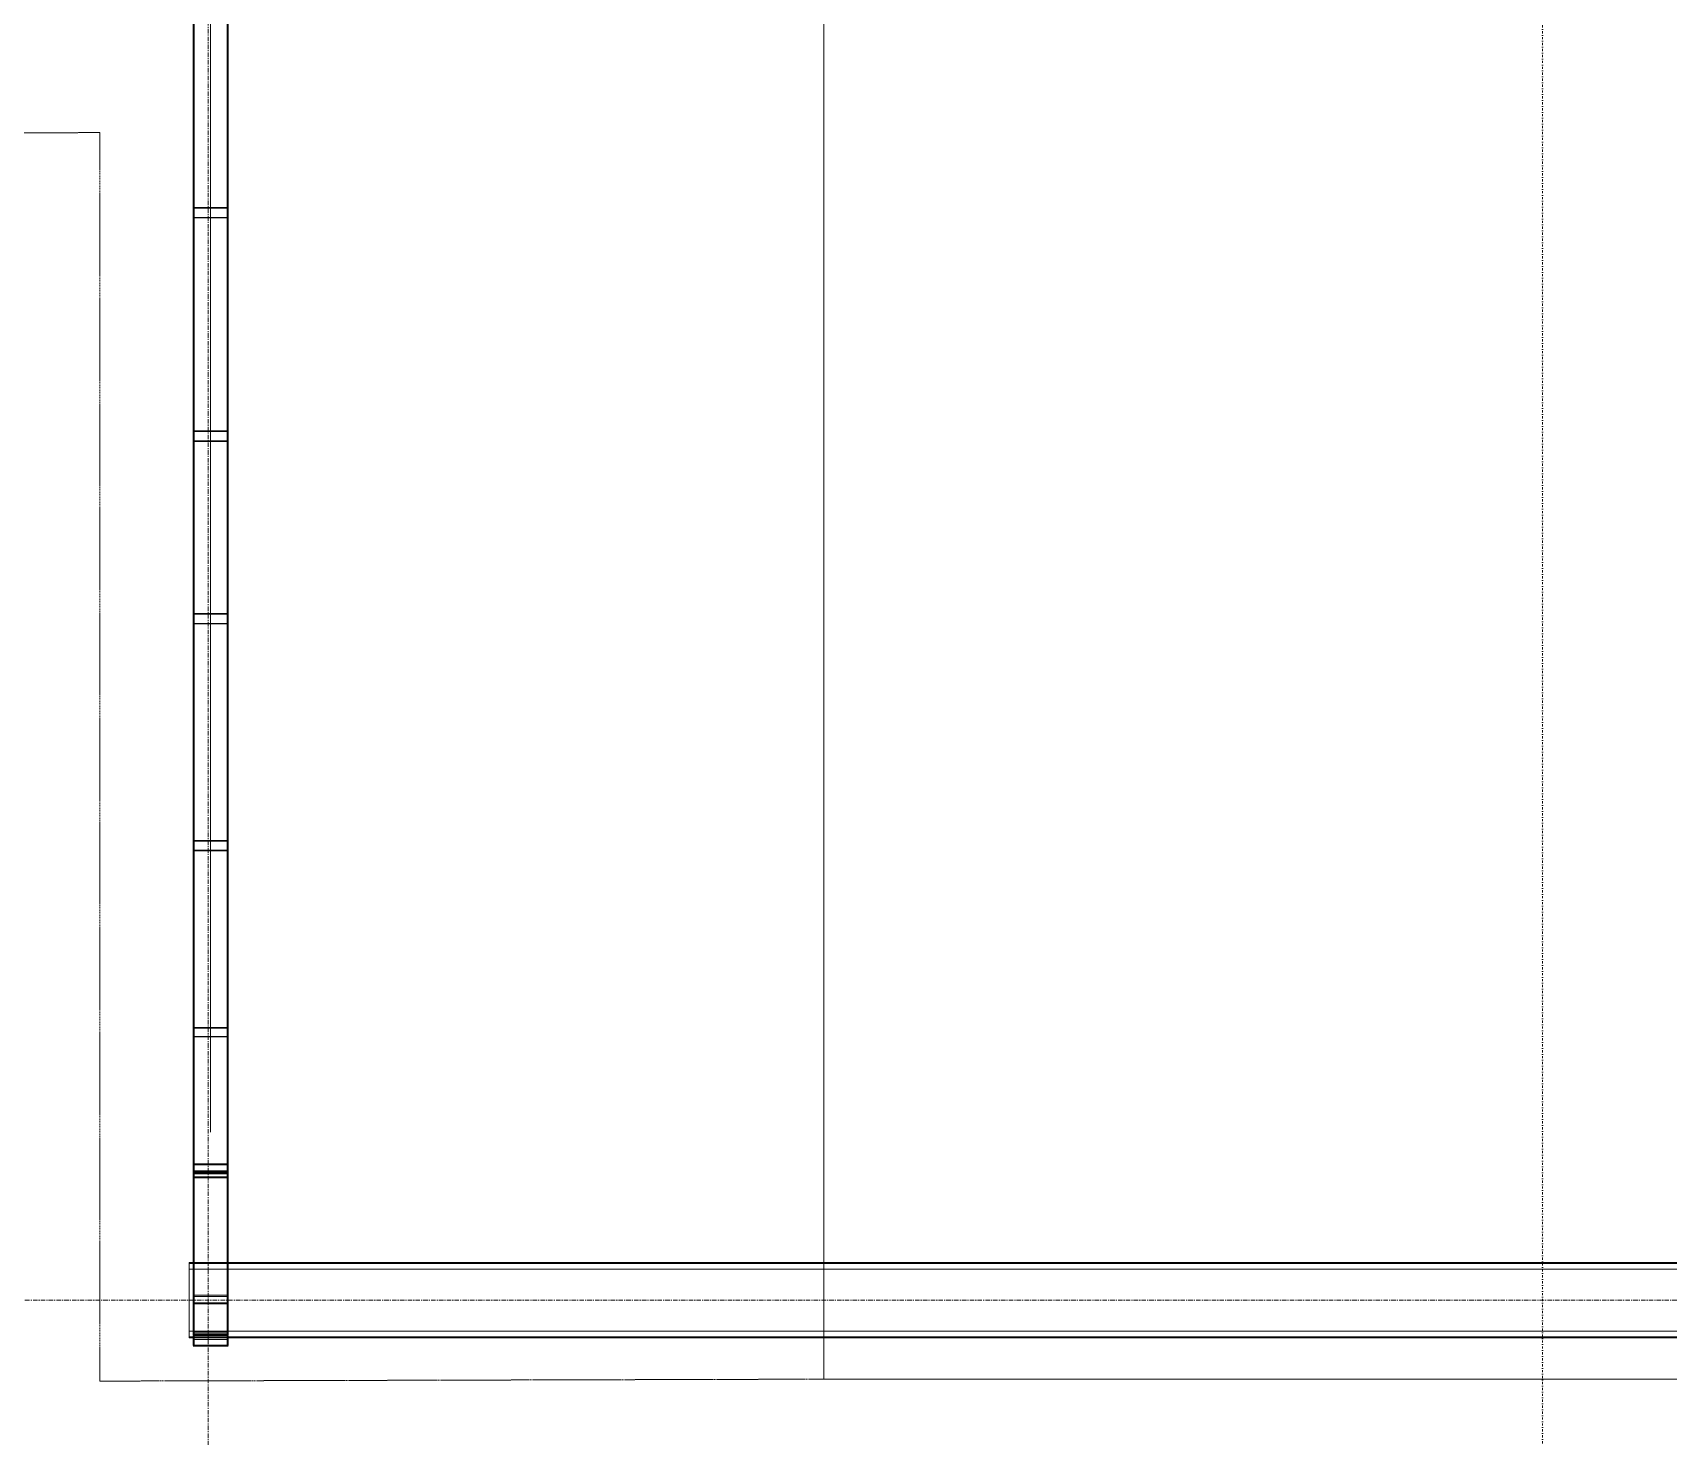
# Model space of a CAD drawing. Header units: centimetres. Extents: x -14155 to 6577, y -1225 to 8033.
# Drawn here: x -11407.3 to -10941.7, y 1292 to 1691.8 of the extents above; entities that cross this region are included whole.
import ezdxf

# ---------------------------------------------------------------- set-up
doc = ezdxf.new("R2010")
doc.units = ezdxf.units.CM
for name, pattern in [('_Overhead', [0.47625, 0.3175, -0.15875]), ('Dash dot', [1.5875, 0.635, -0.47625, 0, -0.47625]), ('Grid Line', [2.2225, 1.27, -0.3175, 0.3175, -0.3175])]:
    doc.linetypes.add(name, pattern=pattern)
for name, color, linetype, lineweight in [('A-ANNO-SYMB', 7, 'Continuous', 9), ('A-FLOR', 7, 'Continuous', 9), ('S-BEAM', 7, 'Continuous', 9), ('S-GRID', 7, 'Continuous', 9)]:
    doc.layers.add(name, color=color, linetype=linetype, lineweight=lineweight)

# ---------------------------------------------------------------- blocks, each defined once
blk = doc.blocks.new('RVR_CERCHA_C03 - RVR_CERCHA_C03-V30-N01 - Planta')
at = {"layer": 'S-BEAM', "color": 253, "true_color": 0xaaaaaa}
for p, q in [((-5.92, 5), (-5.92, -5)), ((-5.92, -5), (-5.92, 5)), ((-3.04, 5), (-5.72, 5)), ((-5.72, 5), (-3.98, 5)), ((-5.72, 4.7), (-5.72, 5)), ((-5.72, 5), (-3.72, 5)), ((-5.72, 5), (-3.04, 5)), ((-3.04, 5), (-5.72, 5)), ((-5.72, 5), (-5.72, 4.7)), ((-3.04, 5), (-5.72, 5)), ((-5.72, 4.7), (-5.72, 5)), ((-5.72, 5), (-3.72, 5)), ((-5.72, 5), (-3.04, 5)), ((-3.04, 5), (-5.72, 5)), ((-5.72, 5), (-5.72, 4.7)), ((-3.04, 5), (-5.72, 5)), ((-5.72, 4.7), (-5.72, 5)), ((-5.72, 5), (-3.72, 5)), ((-5.72, 5), (-3.04, 5)), ((-3.04, 5), (-5.72, 5)), ((-5.72, 5), (-5.72, 4.7)), ((-3.04, 5), (-5.72, 5)), ((-5.72, 4.7), (-5.72, 5)), ((-5.72, 5), (-3.72, 5)), ((-5.72, 5), (-3.04, 5)), ((-3.04, 5), (-5.72, 5)), ((-3.04, 5), (-5.72, 5)), ((-5.72, 5), (-3.72, 5)), ((-5.72, 5), (-3.04, 5)), ((-3.04, 5), (-5.72, 5)), ((-5.72, 5), (-5.72, 4.7)), ((-3.04, 5), (-5.72, 5)), ((-3.72, 4.7), (-5.72, 4.7)), ((-5.72, 4.7), (-3.04, 4.7)), ((-5.72, 4.7), (-3.04, 4.7)), ((-3.04, 4.7), (-5.72, 4.7)), ((-3.72, 4.7), (-5.72, 4.7)), ((-5.72, 4.7), (-3.04, 4.7)), ((-5.72, 4.7), (-3.04, 4.7)), ((-3.04, 4.7), (-5.72, 4.7)), ((-3.72, 4.7), (-5.72, 4.7)), ((-5.72, 4.7), (-3.04, 4.7)), ((-5.72, 4.7), (-3.04, 4.7)), ((-3.04, 4.7), (-5.72, 4.7)), ((-3.72, 4.7), (-5.72, 4.7)), ((-5.72, 4.7), (-3.04, 4.7)), ((-5.72, 4.7), (-3.04, 4.7)), ((-3.04, 4.7), (-5.72, 4.7)), ((-5.62, -4.7), (-5.62, 4.7)), ((-5.62, 4.7), (-3.04, 4.7)), ((-3.98, 4.7), (-5.62, 4.7)), ((-5.62, 4.7), (-5.62, -4.7)), ((-5.62, 4.7), (-3.04, 4.7)), ((-3.04, 4.7), (-5.62, 4.7)), ((-3.72, 4.7), (-5.62, 4.7)), ((-5.62, 4.7), (-3.04, 4.7)), ((-3.98, 5), (-3.54, 5)), ((-3.54, 5), (-3.98, 5)), ((-3.98, 5), (-3.54, 5)), ((-3.54, 4.7), (-3.98, 4.7)), ((-3.54, 4.7), (-3.98, 4.7)), ((-3.98, 4.7), (-3.98, -4.7)), ((-3.98, -4.7), (-3.98, 4.7)), ((-3.98, 4.7), (-3.54, 4.7)), ((-3.72, 5), (-3.04, 5)), ((-3.72, 5), (-3.04, 5)), ((-3.72, 5), (-3.04, 5)), ((-3.72, 5), (-3.04, 5)), ((-3.72, 5), (-3.04, 5)), ((-3.04, 4.7), (-3.72, 4.7)), ((-3.04, 4.7), (-3.72, 4.7)), ((-3.04, 4.7), (-3.72, 4.7)), ((-3.04, 4.7), (-3.72, 4.7)), ((-3.04, 4.7), (-3.72, 4.7)), ((-3.54, 5), (-3.24, 5)), ((-3.24, 5), (-3.54, 5)), ((-3.54, 5), (-3.04, 5)), ((-3.24, 4.7), (-3.54, 4.7)), ((-3.04, 4.7), (-3.54, 4.7)), ((-3.54, 4.7), (-3.24, 4.7)), ((-3.04, 4.7), (-3.04, 5)), ((-2.89, 5), (-2.23, 5)), ((-2.89, -5), (-2.89, 5)), ((-2.89, 5), (897.43, 5)), ((-2.23, 4.7), (-2.85, 4.7)), ((-2.85, 4.7), (-2.85, -4.7)), ((893.49, 4.7), (-2.85, 4.7)), ((-0.92, 5), (-2.74, 5)), ((-2.74, 5), (-1.71, 5)), ((-2.74, 5), (-1.71, 5)), ((-2.74, 5), (38.31, 5)), ((-1.71, 5), (-2.74, 5)), ((38.89, 5), (-2.74, 5)), ((-2.74, 5), (-1.71, 5)), ((-2.74, 5), (40.01, 5)), ((-1.71, 5), (-2.74, 5)), ((38.89, 5), (-2.74, 5)), ((-2.74, 5), (-1.71, 5)), ((-2.74, 5), (40.01, 5)), ((-1.71, 5), (-2.74, 5)), ((37.19, 5), (-2.74, 5)), ((-2.74, 5), (-1.71, 5)), ((-2.74, 5), (38.31, 5)), ((-1.71, 5), (-2.74, 5)), ((-0.92, 5), (-2.74, 5)), ((-2.74, 5), (-2.74, -5)), ((-0.81, 5), (-2.74, 5)), ((76.2, 5), (-2.74, 5)), ((-2.74, 5), (-2.38, 5)), ((-2.74, 5), (81.45, 5)), ((-1.71, 5), (-2.74, 5)), ((-2.74, 5), (-0.92, 5)), ((-2.74, 5), (-1.71, 5)), ((-2.74, 5), (-0.92, 5)), ((-1.71, 5), (-2.74, 5)), ((42.01, 5), (-2.74, 5)), ((-2.62, -4.7), (-2.62, 4.7)), ((-2.62, 4.7), (-0.81, 4.7)), ((-2.62, 4.7), (76.79, 4.7)), ((-2.62, 4.7), (76.79, 4.7)), ((-2.42, 4.7), (-1.95, 4.7)), ((-1.95, 4.7), (-2.42, 4.7)), ((-1.95, 4.7), (-2.42, 4.7)), ((-2.42, 4.7), (38.31, 4.7)), ((-2.42, 4.7), (-1.95, 4.7)), ((-1.95, 4.7), (-2.42, 4.7)), ((-1.95, 4.7), (-2.42, 4.7)), ((-2.42, 4.7), (-1.95, 4.7)), ((-2.42, 4.7), (-1.95, 4.7)), ((-1.95, 4.7), (-2.42, 4.7)), ((-1.95, 4.7), (-2.42, 4.7)), ((-2.42, 4.7), (-1.95, 4.7)), ((-2.42, 4.7), (-1.95, 4.7)), ((-1.95, 4.7), (-2.42, 4.7)), ((-1.95, 4.7), (-2.42, 4.7)), ((-2.42, 4.7), (-1.95, 4.7)), ((-2.42, 4.7), (-1.95, 4.7)), ((-1.95, 4.7), (-2.42, 4.7)), ((-2.42, -4.7), (-2.42, 4.7)), ((-2.42, 4.7), (81.45, 4.7)), ((-1.95, 4.7), (-2.42, 4.7)), ((-2.42, 4.7), (-1.95, 4.7)), ((-1.95, 4.7), (-2.42, 4.7)), ((-2.42, 4.7), (-1.95, 4.7)), ((-2.42, 4.7), (-1.95, 4.7)), ((-1.95, 4.7), (-2.42, 4.7)), ((81.45, 5), (-2.38, 5)), ((-2.38, 4.7), (-2.38, -4.7)), ((5.2, 5), (-2.23, 5)), ((5.2, 4.7), (-2.23, 4.7)), ((-1.95, -4.7), (-1.95, 4.7)), ((-1.95, 4.7), (-1.95, -4.7)), ((-1.95, -4.7), (-1.95, 4.7)), ((-1.95, 4.7), (-1.95, -4.7)), ((-1.95, -4.7), (-1.95, 4.7)), ((-1.95, 4.7), (-1.95, -4.7)), ((-1.95, -4.7), (-1.95, 4.7)), ((-1.95, 4.7), (-1.95, -4.7)), ((-1.95, -4.7), (-1.95, 4.7)), ((-1.95, 4.7), (-1.95, -4.7)), ((-0.81, 5), (-1.71, 5)), ((-1.71, 5), (42.31, 5)), ((-0.81, 5), (-1.71, 5)), ((-1.71, 5), (42.31, 5)), ((-0.81, 5), (-1.71, 5)), ((-1.71, 5), (42.31, 5)), ((-0.81, 5), (-1.71, 5)), ((-1.71, 5), (-0.92, 5)), ((-0.92, 5), (-1.71, 5)), ((-1.71, 5), (42.31, 5)), ((-1.71, 4.7), (-0.92, 4.7)), ((-1.71, 4.7), (-1.71, -4.7)), ((-1.71, 4.7), (-0.81, 4.7)), ((-1.71, -4.7), (-1.71, 4.7)), ((38.89, 4.7), (-1.71, 4.7)), ((-0.97, 4.7), (-1.71, 4.7)), ((-1.71, 4.7), (-1.71, -4.7)), ((-1.71, 4.7), (40.01, 4.7)), ((-1.71, 4.7), (-0.81, 4.7)), ((-1.71, -4.7), (-1.71, 4.7)), ((38.89, 4.7), (-1.71, 4.7)), ((-0.97, 4.7), (-1.71, 4.7)), ((-1.71, 4.7), (-1.71, -4.7)), ((-1.71, 4.7), (40.01, 4.7)), ((-1.71, 4.7), (-0.81, 4.7)), ((-1.71, -4.7), (-1.71, 4.7)), ((37.19, 4.7), (-1.71, 4.7)), ((-0.97, 4.7), (-1.71, 4.7)), ((-1.71, 4.7), (-1.71, -4.7)), ((-1.71, 4.7), (38.31, 4.7)), ((-1.71, 4.7), (-0.81, 4.7)), ((-1.71, -4.7), (-1.71, 4.7)), ((-0.92, 4.7), (-1.71, 4.7)), ((-0.97, 4.7), (-1.71, 4.7)), ((-0.92, 4.7), (-1.71, 4.7)), ((-1.71, 4.7), (-1.71, -4.7)), ((-1.71, 4.7), (-0.92, 4.7)), ((-1.71, 4.7), (-0.92, 4.7)), ((-1.71, -4.7), (-1.71, 4.7)), ((42.01, 4.7), (-1.71, 4.7)), ((-0.97, 4.7), (-1.71, 4.7)), ((-1.59, 5), (-0.92, 5)), ((-0.92, 5), (-1.59, 5)), ((-0.92, 4.7), (-1.59, 4.7)), ((-1.59, 4.7), (-0.92, 4.7)), ((-0.81, 5), (8.59, 5)), ((8.59, 5), (-0.81, 5)), ((-0.81, 4.7), (-0.81, 5)), ((-0.81, 5), (82.63, 5)), ((6.42, 5), (-0.81, 5)), ((-0.81, 5), (1.42, 5)), ((-0.81, 5), (2.35, 5)), ((42.07, 4.7), (-0.81, 4.7)), ((42.07, 4.7), (-0.81, 4.7)), ((42.07, 4.7), (-0.81, 4.7)), ((8.21, 4.7), (-0.81, 4.7)), ((8.21, 4.7), (-0.81, 4.7)), ((-0.81, 4.7), (82.63, 4.7)), ((1.42, 4.7), (-0.81, 4.7)), ((-0.81, 4.7), (6.12, 4.7)), ((-0.81, 4.7), (2.35, 4.7)), ((42.07, 4.7), (-0.81, 4.7)), ((-0.78, 4.7), (42.07, 4.7)), ((-0.78, 4.7), (42.07, 4.7)), ((-0.78, 4.7), (42.07, 4.7)), ((-0.78, 4.7), (42.07, 4.7)), ((-0.78, 4.7), (8.21, 4.7)), ((42.31, 5), (-0.59, 5)), ((42.31, 5), (-0.59, 5)), ((42.31, 5), (-0.59, 5)), ((42.31, 5), (-0.59, 5)), ((8.59, 5), (-0.59, 5)), ((1.42, 5), (4.51, 5)), ((1.42, 5), (1.42, 4.7)), ((1.42, 5), (1.42, 4.7)), ((1.42, 4.7), (4.51, 4.7)), ((8.59, 5), (2.35, 5)), ((2.35, 5), (2.35, 4.7)), ((2.35, 4.7), (8.21, 4.7)), ((4.51, 5), (8.59, 5)), ((4.51, 4.7), (8.21, 4.7)), ((134.66, 5), (5.2, 5)), ((134.66, 4.7), (5.2, 4.7)), ((6.12, 4.7), (8.21, 4.7)), ((6.12, 4.7), (6.12, -4.7)), ((6.12, 4.7), (6.12, -4.7)), ((8.59, 5), (6.42, 5)), ((6.42, -4.7), (6.42, 4.7)), ((6.42, -4.7), (6.42, 4.7)), ((8.59, 4.7), (8.21, 4.7)), ((8.59, 4.7), (8.21, 4.7)), ((8.21, 4.7), (8.59, 4.7)), ((8.21, 4.7), (8.59, 4.7)), ((8.21, 4.7), (8.21, -4.7)), ((8.59, 5), (37.74, 5)), ((34.83, 5), (8.59, 5)), ((10.48, 5), (8.59, 5)), ((8.59, 5), (37.74, 5)), ((8.59, -5), (8.59, 5)), ((34.83, 4.7), (8.59, 4.7)), ((37.57, 4.7), (8.59, 4.7)), ((8.59, 4.7), (37.74, 4.7)), ((8.59, 4.7), (10.12, 4.7)), ((10.12, 4.7), (38.31, 4.7)), ((38.31, 5), (10.48, 5)), ((38.31, 5), (34.83, 5)), ((37.83, 4.7), (34.83, 4.7)), ((38.31, 5), (37.19, 5)), ((38.31, 4.7), (37.19, 4.7)), ((38.31, 4.7), (37.57, 4.7)), ((37.74, 5), (38.31, 5)), ((37.74, 5), (38.31, 5)), ((37.74, 4.7), (38.31, 4.7)), ((38.31, 4.7), (37.83, 4.7)), ((42.31, 5), (38.31, 5)), ((38.31, 5), (38.31, 4.7)), ((38.31, 4.7), (38.31, 5)), ((38.31, 5), (40.31, 5)), ((42.31, 5), (38.31, 5)), ((38.31, 5), (38.31, 4.7)), ((38.31, 4.7), (38.31, 5)), ((38.31, 4.7), (42.07, 4.7)), ((40.31, 4.7), (38.31, 4.7)), ((38.31, 4.7), (42.07, 4.7)), ((42.31, 5), (38.52, 5)), ((38.52, 5), (42.31, 5)), ((38.52, 5), (42.31, 5)), ((38.52, 5), (42.31, 5)), ((40.93, 5), (38.52, 5)), ((38.52, 5), (39.42, 5)), ((38.52, 4.7), (42.07, 4.7)), ((42.07, 4.7), (38.52, 4.7)), ((42.07, 4.7), (38.52, 4.7)), ((40.57, 4.7), (38.52, 4.7)), ((38.52, 4.7), (39.42, 4.7)), ((38.52, 4.7), (40.74, 4.7)), ((40.01, 5), (38.89, 5)), ((40.01, 5), (38.89, 5)), ((40.01, 4.7), (38.89, 4.7)), ((40.01, 4.7), (38.89, 4.7)), ((42.31, 5), (39.42, 5)), ((39.42, 4.7), (42.07, 4.7)), ((40.01, 5), (42.01, 5)), ((42.31, 5), (40.01, 5)), ((40.01, 5), (42.01, 5)), ((42.31, 5), (40.01, 5)), ((42.07, 4.7), (40.01, 4.7)), ((40.01, 4.7), (42.07, 4.7)), ((42.07, 4.7), (40.01, 4.7)), ((40.01, 4.7), (42.07, 4.7)), ((40.31, 5), (42.31, 5)), ((42.07, 4.7), (40.31, 4.7)), ((42.07, 4.7), (40.57, 4.7)), ((40.74, 4.7), (42.07, 4.7)), ((42.31, 5), (40.93, 5)), ((42.01, 5), (42.31, 5)), ((42.01, 5), (42.31, 5)), ((42.31, 5), (42.01, 5)), ((42.07, 4.7), (42.07, -4.7)), ((42.07, -4.7), (42.07, 4.7)), ((42.07, 4.7), (42.07, -4.7)), ((42.07, -4.7), (42.07, 4.7)), ((43.77, 4.7), (42.3, 4.7)), ((43.77, 4.7), (42.3, 4.7)), ((42.3, 4.7), (43.77, 4.7)), ((42.3, 4.7), (43.77, 4.7)), ((43.77, 4.7), (42.3, 4.7)), ((43.77, 4.7), (42.3, 4.7)), ((42.3, 4.7), (43.77, 4.7)), ((42.3, 4.7), (43.77, 4.7)), ((43.52, 5), (42.31, 5)), ((42.31, 5), (43.52, 5)), ((42.31, -5), (42.31, 5)), ((42.31, 5), (44.01, 5)), ((42.31, 5), (44.01, 5)), ((44.01, 5), (42.31, 5)), ((44.01, 5), (42.31, 5)), ((42.31, 5), (44.01, 5)), ((42.31, 5), (44.01, 5)), ((44.01, 5), (42.31, 5)), ((44.01, 5), (42.31, 5)), ((43.52, 5), (42.31, 5)), ((43.52, 5), (42.31, 5)), ((42.31, 5), (44.01, 5)), ((44.01, 5), (42.31, 5)), ((42.31, 4.7), (43.22, 4.7)), ((42.84, 4.7), (42.31, 4.7)), ((42.31, 4.7), (42.31, -4.7)), ((42.31, -4.7), (42.31, 4.7)), ((42.31, 4.7), (42.31, -4.7)), ((42.31, 4.7), (43.22, 4.7)), ((42.31, 4.7), (43.22, 4.7)), ((43.77, 4.7), (42.31, 4.7)), ((42.31, 4.7), (43.77, 4.7)), ((43.22, 4.7), (42.84, 4.7)), ((43.22, 4.7), (43.22, -4.7)), ((43.22, -4.7), (43.22, 4.7)), ((43.36, 4.7), (43.36, -4.7)), ((43.52, -4.7), (43.52, 4.7)), ((43.52, 4.7), (43.52, -4.7)), ((43.61, -4.7), (43.61, 4.7)), ((43.77, -4.7), (43.77, 4.7)), ((43.77, 4.7), (43.77, -4.7)), ((43.77, -4.7), (43.77, 4.7)), ((43.77, 4.7), (43.77, -4.7)), ((44.01, 5), (44.01, -5)), ((44.01, -5), (44.01, 5)), ((44.01, 5), (44.01, -5)), ((44.01, -5), (44.01, 5)), ((44.01, 5), (46.02, 5)), ((46.02, 5), (44.01, 5)), ((45.78, 4.7), (44.01, 4.7)), ((44.01, 4.7), (45.78, 4.7)), ((45.78, 4.7), (45.78, -4.7)), ((46.02, -5), (46.02, 5)), ((81.45, 5), (76.2, 5)), ((76.79, 4.7), (81.45, 4.7)), ((76.79, 4.7), (81.45, 4.7)), ((81.45, 4.7), (81.45, 5)), ((81.45, 5), (82.22, 5)), ((81.45, 5), (82.63, 5)), ((82.21, 5), (81.45, 5)), ((84.13, 5), (81.45, 5)), ((81.45, 5), (84.13, 5)), ((82.22, 4.7), (81.45, 4.7)), ((81.45, 4.7), (82.63, 4.7)), ((81.45, 4.7), (82.32, 4.7)), ((81.45, 4.7), (84.13, 4.7)), ((81.45, 4.7), (82.32, 4.7)), ((82.21, 5), (83.67, 5)), ((82.21, 4.7), (82.21, 5)), ((82.21, -4.7), (82.21, 4.7)), ((82.22, 5), (84.13, 5)), ((84.13, 4.7), (82.22, 4.7)), ((83.67, 4.7), (82.32, 4.7)), ((82.32, 4.7), (82.32, -4.7)), ((82.32, 4.7), (84.13, 4.7)), ((82.63, 5), (134.66, 5)), ((82.63, 5), (84.13, 5)), ((82.63, 4.7), (134.66, 4.7)), ((82.63, 4.7), (84.13, 4.7)), ((83.67, 5), (84.13, 5)), ((84.13, 4.7), (83.67, 4.7)), ((84.13, 5), (84.9, 5)), ((84.13, 5), (84.13, 4.7)), ((135.19, 5), (84.13, 5)), ((84.13, 5), (135.19, 5)), ((84.69, 4.7), (84.13, 4.7)), ((84.13, 4.7), (88.24, 4.7)), ((84.13, 4.7), (84.69, 4.7)), ((84.69, -4.7), (84.69, 4.7)), ((84.69, 4.7), (88.24, 4.7)), ((84.69, 4.7), (135.2, 4.7)), ((84.9, 5), (84.9, 4.7)), ((88.75, 5), (84.9, 5)), ((84.9, 4.7), (84.9, -4.7)), ((88.24, 4.7), (135.2, 4.7)), ((88.24, 4.7), (135.2, 4.7)), ((135.19, 5), (88.75, 5)), ((136.38, 5), (134.66, 5)), ((134.66, 5), (134.66, 4.7)), ((134.66, 4.7), (136.38, 4.7)), ((250.4, 5), (134.73, 5)), ((250.4, 4.7), (134.73, 4.7)), ((136.38, 5), (135.19, 5)), ((138.11, 5), (135.19, 5)), ((138.11, 5), (135.19, 5)), ((138.11, 5), (135.19, 5)), ((135.19, 5), (138.11, 5)), ((135.19, 4.7), (135.19, -4.7)), ((135.34, -4.7), (135.34, 4.7)), ((135.34, 4.7), (136.38, 4.7)), ((135.34, 4.7), (136.74, 4.7)), ((135.34, 4.7), (136.74, 4.7)), ((135.34, 4.7), (137.9, 4.7)), ((135.34, 4.7), (137.9, 4.7)), ((137.57, 5), (136.38, 5)), ((138.11, 5), (136.38, 5)), ((136.38, 4.7), (137.57, 4.7)), ((136.38, 4.7), (137.9, 4.7)), ((136.74, 4.7), (137.9, 4.7)), ((136.74, 4.7), (137.9, 4.7)), ((137.57, 4.7), (137.57, 5)), ((137.57, 5), (200.59, 5)), ((137.57, 4.7), (200.59, 4.7)), ((137.9, 4.7), (137.9, -4.7)), ((138.1, 4.7), (195.9, 4.7)), ((138.1, 4.7), (195.9, 4.7)), ((138.1, 4.7), (199.28, 4.7)), ((195.39, 5), (138.11, 5)), ((138.11, 4.7), (138.11, 5)), ((199.28, 5), (138.11, 5)), ((138.11, 5), (199.28, 5)), ((138.11, -4.7), (138.11, 4.7)), ((199.28, 5), (195.39, 5)), ((195.9, 4.7), (199.28, 4.7)), ((195.9, 4.7), (199.28, 4.7)), ((199.28, 4.7), (199.28, 5)), ((199.28, 5), (200.2, 5)), ((199.28, 5), (200.59, 5)), ((199.84, 5), (199.28, 5)), ((202.22, 5), (199.28, 5)), ((199.28, 5), (202.22, 5)), ((200.2, 4.7), (199.28, 4.7)), ((199.28, 4.7), (200.59, 4.7)), ((199.28, 4.7), (199.99, 4.7)), ((199.28, 4.7), (202.22, 4.7)), ((199.28, 4.7), (199.99, 4.7)), ((199.84, 5), (201.59, 5)), ((199.84, 4.7), (199.84, 5)), ((199.84, -4.7), (199.84, 4.7)), ((201.59, 4.7), (199.99, 4.7)), ((199.99, 4.7), (199.99, -4.7)), ((199.99, 4.7), (202.22, 4.7)), ((200.2, 5), (202.22, 5)), ((202.22, 4.7), (200.2, 4.7)), ((200.59, 5), (251.28, 5)), ((200.59, 5), (202.22, 5)), ((200.59, 4.7), (251.28, 4.7)), ((200.59, 4.7), (202.22, 4.7)), ((201.59, 5), (202.22, 5)), ((202.22, 4.7), (201.59, 4.7)), ((202.22, 5), (202.79, 5)), ((202.22, 5), (202.22, 4.7)), ((251.81, 5), (202.22, 5)), ((202.22, 5), (251.81, 5)), ((202.58, 4.7), (202.22, 4.7)), ((202.22, 4.7), (205.76, 4.7)), ((202.22, 4.7), (202.58, 4.7)), ((202.58, -4.7), (202.58, 4.7)), ((202.58, 4.7), (205.76, 4.7)), ((202.58, 4.7), (251.81, 4.7)), ((202.79, 5), (202.79, 4.7)), ((206.25, 5), (202.79, 5)), ((202.79, 4.7), (202.79, -4.7)), ((205.76, 4.7), (251.81, 4.7)), ((205.76, 4.7), (251.81, 4.7)), ((251.81, 5), (206.25, 5)), ((251.94, 5), (250.4, 5)), ((251.94, 4.7), (250.4, 4.7)), ((253.04, 5), (251.28, 5)), ((251.28, 5), (251.28, 4.7)), ((251.28, 4.7), (253.04, 4.7)), ((253.04, 5), (251.81, 5)), ((254.8, 5), (251.81, 5)), ((254.8, 5), (251.81, 5)), ((254.8, 5), (251.81, 5)), ((251.81, 5), (254.8, 5)), ((251.81, 4.7), (251.81, -4.7)), ((253.81, 5), (251.94, 5)), ((253.81, 4.7), (251.94, 4.7)), ((251.96, -4.7), (251.96, 4.7)), ((251.96, 4.7), (253.04, 4.7)), ((251.96, 4.7), (253.4, 4.7)), ((251.96, 4.7), (253.4, 4.7)), ((251.96, 4.7), (254.59, 4.7)), ((251.96, 4.7), (254.59, 4.7)), ((254.27, 5), (253.04, 5)), ((254.8, 5), (253.04, 5)), ((253.04, 4.7), (254.27, 4.7)), ((253.04, 4.7), (254.59, 4.7)), ((253.4, 4.7), (254.59, 4.7)), ((253.4, 4.7), (254.59, 4.7)), ((255.35, 5), (253.81, 5)), ((255.35, 4.7), (253.81, 4.7)), ((254.27, 4.7), (254.27, 5)), ((254.27, 5), (316.32, 5)), ((254.27, 4.7), (316.32, 4.7)), ((254.59, 4.7), (254.59, -4.7)), ((254.79, 4.7), (311.95, 4.7)), ((254.79, 4.7), (311.95, 4.7)), ((254.79, 4.7), (314.98, 4.7)), ((311.46, 5), (254.8, 5)), ((254.8, 4.7), (254.8, 5)), ((314.98, 5), (254.8, 5)), ((254.8, 5), (314.98, 5)), ((254.8, -4.7), (254.8, 4.7)), ((368.19, 5), (255.35, 5)), ((368.19, 4.7), (255.35, 4.7)), ((314.98, 5), (311.46, 5)), ((311.95, 4.7), (314.98, 4.7)), ((311.95, 4.7), (314.98, 4.7)), ((314.98, 4.7), (314.98, 5)), ((314.98, 5), (316.04, 5)), ((314.98, 5), (316.32, 5)), ((315.48, 5), (314.98, 5)), ((317.93, 5), (314.98, 5)), ((314.98, 5), (317.93, 5)), ((316.04, 4.7), (314.98, 4.7)), ((314.98, 4.7), (316.32, 4.7)), ((314.98, 4.7), (315.62, 4.7)), ((314.98, 4.7), (317.93, 4.7)), ((314.98, 4.7), (315.62, 4.7)), ((315.48, 5), (317.19, 5)), ((315.48, 4.7), (315.48, 5)), ((315.48, -4.7), (315.48, 4.7)), ((317.19, 4.7), (315.62, 4.7)), ((315.62, 4.7), (315.62, -4.7)), ((315.62, 4.7), (317.93, 4.7)), ((316.04, 5), (317.93, 5)), ((317.93, 4.7), (316.04, 4.7)), ((316.32, 5), (368.19, 5)), ((316.32, 5), (317.93, 5)), ((316.32, 4.7), (368.19, 4.7)), ((316.32, 4.7), (317.93, 4.7)), ((317.19, 5), (317.93, 5)), ((317.93, 4.7), (317.19, 4.7)), ((317.93, 5), (318.43, 5)), ((317.93, 5), (317.93, 4.7)), ((368.73, 5), (317.93, 5)), ((317.93, 5), (368.73, 5)), ((317.93, 4.7), (321.37, 4.7)), ((318.22, -4.7), (318.22, 4.7)), ((318.22, 4.7), (321.37, 4.7)), ((318.22, 4.7), (368.73, 4.7)), ((318.43, 5), (318.43, 4.7)), ((321.87, 5), (318.43, 5)), ((318.43, 4.7), (318.43, -4.7)), ((321.37, 4.7), (368.73, 4.7)), ((321.37, 4.7), (368.73, 4.7)), ((368.73, 5), (321.87, 5)), ((369.92, 5), (368.19, 5)), ((368.19, 5), (368.19, 4.7)), ((368.19, 4.7), (369.92, 4.7)), ((55.07, 0), (673.83, 0)), ((-5.72, -5), (-5.72, -4.7)), ((-5.72, -4.7), (-3.72, -4.7)), ((-5.72, -4.7), (-3.04, -4.7)), ((-3.04, -4.7), (-5.72, -4.7)), ((-5.72, -4.7), (-5.72, -5)), ((-3.04, -4.7), (-5.72, -4.7)), ((-5.72, -5), (-5.72, -4.7)), ((-5.72, -4.7), (-3.72, -4.7)), ((-5.72, -4.7), (-3.04, -4.7)), ((-3.04, -4.7), (-5.72, -4.7)), ((-5.72, -4.7), (-5.72, -5)), ((-3.04, -4.7), (-5.72, -4.7)), ((-5.72, -5), (-5.72, -4.7)), ((-5.72, -4.7), (-3.72, -4.7)), ((-5.72, -4.7), (-3.04, -4.7)), ((-3.04, -4.7), (-5.72, -4.7)), ((-5.72, -4.7), (-5.72, -5)), ((-3.04, -4.7), (-5.72, -4.7)), ((-5.72, -5), (-5.72, -4.7)), ((-5.72, -4.7), (-3.72, -4.7)), ((-5.72, -4.7), (-3.04, -4.7)), ((-3.04, -4.7), (-5.72, -4.7)), ((-5.72, -4.7), (-5.72, -5)), ((-3.04, -4.7), (-5.72, -4.7)), ((-5.72, -5), (-3.04, -5)), ((-3.98, -5), (-5.72, -5)), ((-3.72, -5), (-5.72, -5)), ((-5.72, -5), (-3.04, -5)), ((-5.72, -5), (-3.04, -5)), ((-3.04, -5), (-5.72, -5)), ((-3.72, -5), (-5.72, -5)), ((-5.72, -5), (-3.04, -5)), ((-5.72, -5), (-3.04, -5)), ((-3.04, -5), (-5.72, -5)), ((-3.72, -5), (-5.72, -5)), ((-5.72, -5), (-3.04, -5)), ((-5.72, -5), (-3.04, -5)), ((-3.04, -5), (-5.72, -5)), ((-3.72, -5), (-5.72, -5)), ((-5.72, -5), (-3.04, -5)), ((-5.72, -5), (-3.04, -5)), ((-3.04, -5), (-5.72, -5)), ((-3.72, -5), (-5.72, -5)), ((-5.72, -5), (-3.04, -5)), ((-5.72, -5), (-3.04, -5)), ((-3.04, -5), (-5.72, -5)), ((-3.04, -4.7), (-5.62, -4.7)), ((-5.62, -4.7), (-3.98, -4.7)), ((-3.04, -4.7), (-5.62, -4.7)), ((-3.04, -4.7), (-5.62, -4.7)), ((-5.62, -4.7), (-3.72, -4.7)), ((-5.62, -4.7), (-3.04, -4.7)), ((-3.98, -4.7), (-3.54, -4.7)), ((-3.54, -4.7), (-3.98, -4.7)), ((-3.98, -4.7), (-3.54, -4.7)), ((-3.54, -5), (-3.98, -5)), ((-3.54, -5), (-3.98, -5)), ((-3.98, -5), (-3.54, -5)), ((-3.72, -4.7), (-3.04, -4.7)), ((-3.72, -4.7), (-3.04, -4.7)), ((-3.72, -4.7), (-3.04, -4.7)), ((-3.72, -4.7), (-3.04, -4.7)), ((-3.72, -4.7), (-3.04, -4.7)), ((-3.04, -5), (-3.72, -5)), ((-3.04, -5), (-3.72, -5)), ((-3.04, -5), (-3.72, -5)), ((-3.04, -5), (-3.72, -5)), ((-3.04, -5), (-3.72, -5)), ((-3.54, -4.7), (-3.24, -4.7)), ((-3.24, -4.7), (-3.54, -4.7)), ((-3.54, -4.7), (-3.04, -4.7)), ((-3.24, -5), (-3.54, -5)), ((-3.04, -5), (-3.54, -5)), ((-3.54, -5), (-3.24, -5)), ((-3.04, -5), (-3.04, -4.7)), ((-2.23, -5), (-2.89, -5)), ((897.43, -5), (-2.89, -5)), ((-2.85, -4.7), (-2.23, -4.7)), ((893.49, -4.7), (-2.85, -4.7)), ((-2.74, -5), (-0.92, -5)), ((-1.71, -5), (-2.74, -5)), ((-1.71, -5), (-2.74, -5)), ((-2.74, -5), (38.31, -5)), ((-2.74, -5), (-1.71, -5)), ((38.89, -5), (-2.74, -5)), ((-1.71, -5), (-2.74, -5)), ((-2.74, -5), (40.01, -5)), ((-2.74, -5), (-1.71, -5)), ((38.89, -5), (-2.74, -5)), ((-1.71, -5), (-2.74, -5)), ((-2.74, -5), (40.01, -5)), ((-2.74, -5), (-1.71, -5)), ((37.19, -5), (-2.74, -5)), ((-1.71, -5), (-2.74, -5)), ((-2.74, -5), (38.31, -5)), ((-2.74, -5), (-1.71, -5)), ((-0.92, -5), (-2.74, -5)), ((-2.74, -5), (-0.81, -5)), ((-2.74, -5), (76.2, -5)), ((-2.38, -5), (-2.74, -5)), ((-2.74, -5), (81.45, -5)), ((-0.92, -5), (-2.74, -5)), ((-2.74, -5), (-1.71, -5)), ((-1.71, -5), (-2.74, -5)), ((-2.74, -5), (-0.92, -5)), ((-2.74, -5), (-1.71, -5)), ((42.01, -5), (-2.74, -5)), ((-0.81, -4.7), (-2.62, -4.7)), ((-2.62, -4.7), (76.79, -4.7)), ((-2.62, -4.7), (76.79, -4.7)), ((-1.95, -4.7), (-2.42, -4.7)), ((-2.42, -4.7), (-1.95, -4.7)), ((-2.42, -4.7), (-1.95, -4.7)), ((-2.42, -4.7), (38.31, -4.7)), ((-1.95, -4.7), (-2.42, -4.7)), ((-1.95, -4.7), (-2.42, -4.7)), ((-2.42, -4.7), (-1.95, -4.7)), ((-2.42, -4.7), (-1.95, -4.7)), ((-1.95, -4.7), (-2.42, -4.7)), ((-1.95, -4.7), (-2.42, -4.7)), ((-2.42, -4.7), (-1.95, -4.7)), ((-2.42, -4.7), (-1.95, -4.7)), ((-1.95, -4.7), (-2.42, -4.7)), ((-1.95, -4.7), (-2.42, -4.7)), ((-2.42, -4.7), (-1.95, -4.7)), ((-2.42, -4.7), (-1.95, -4.7)), ((-1.95, -4.7), (-2.42, -4.7)), ((-1.95, -4.7), (-2.42, -4.7)), ((-2.42, -4.7), (81.45, -4.7)), ((-1.95, -4.7), (-2.42, -4.7)), ((-2.42, -4.7), (-1.95, -4.7)), ((-2.42, -4.7), (-1.95, -4.7)), ((-2.42, -4.7), (-1.95, -4.7)), ((-1.95, -4.7), (-2.42, -4.7)), ((-1.95, -4.7), (-2.42, -4.7)), ((-2.38, -5), (81.45, -5)), ((5.2, -4.7), (-2.23, -4.7)), ((5.2, -5), (-2.23, -5)), ((-0.92, -4.7), (-1.71, -4.7)), ((-1.71, -4.7), (-0.81, -4.7)), ((-0.97, -4.7), (-1.71, -4.7)), ((38.89, -4.7), (-1.71, -4.7)), ((-1.71, -4.7), (-0.81, -4.7)), ((-1.71, -4.7), (40.01, -4.7)), ((-0.97, -4.7), (-1.71, -4.7)), ((38.89, -4.7), (-1.71, -4.7)), ((-1.71, -4.7), (-0.81, -4.7)), ((-1.71, -4.7), (40.01, -4.7)), ((-0.97, -4.7), (-1.71, -4.7)), ((37.19, -4.7), (-1.71, -4.7)), ((-1.71, -4.7), (-0.81, -4.7)), ((-1.71, -4.7), (38.31, -4.7)), ((-0.97, -4.7), (-1.71, -4.7)), ((-0.92, -4.7), (-1.71, -4.7)), ((-1.71, -4.7), (-0.92, -4.7)), ((-1.71, -4.7), (-0.92, -4.7)), ((-1.71, -4.7), (-0.92, -4.7)), ((-0.97, -4.7), (-1.71, -4.7)), ((42.01, -4.7), (-1.71, -4.7)), ((-1.71, -5), (-0.81, -5)), ((42.31, -5), (-1.71, -5)), ((-1.71, -5), (-0.81, -5)), ((42.31, -5), (-1.71, -5)), ((-1.71, -5), (-0.81, -5)), ((42.31, -5), (-1.71, -5)), ((-1.71, -5), (-0.81, -5)), ((-0.92, -5), (-1.71, -5)), ((-1.71, -5), (-0.92, -5)), ((42.31, -5), (-1.71, -5)), ((-1.59, -4.7), (-0.92, -4.7)), ((-0.92, -4.7), (-1.59, -4.7)), ((-0.92, -5), (-1.59, -5)), ((-1.59, -5), (-0.92, -5)), ((42.07, -4.7), (-0.81, -4.7)), ((42.07, -4.7), (-0.81, -4.7)), ((42.07, -4.7), (-0.81, -4.7)), ((8.21, -4.7), (-0.81, -4.7)), ((8.21, -4.7), (-0.81, -4.7)), ((-0.81, -5), (-0.81, -4.7)), ((-0.81, -4.7), (82.63, -4.7)), ((6.12, -4.7), (-0.81, -4.7)), ((-0.81, -4.7), (1.42, -4.7)), ((-0.81, -4.7), (2.35, -4.7)), ((42.07, -4.7), (-0.81, -4.7)), ((8.59, -5), (-0.81, -5)), ((8.59, -5), (-0.81, -5)), ((-0.81, -5), (82.63, -5)), ((1.42, -5), (-0.81, -5)), ((-0.81, -5), (6.42, -5)), ((-0.81, -5), (2.35, -5)), ((-0.78, -4.7), (42.07, -4.7)), ((-0.78, -4.7), (42.07, -4.7)), ((-0.78, -4.7), (42.07, -4.7)), ((-0.78, -4.7), (42.07, -4.7)), ((-0.78, -4.7), (8.21, -4.7)), ((-0.59, -5), (42.31, -5)), ((-0.59, -5), (42.31, -5)), ((-0.59, -5), (42.31, -5)), ((-0.59, -5), (42.31, -5)), ((-0.59, -5), (8.59, -5)), ((1.42, -4.7), (4.51, -4.7)), ((1.42, -4.7), (1.42, -5)), ((1.42, -4.7), (1.42, -5)), ((1.42, -5), (4.51, -5)), ((8.21, -4.7), (2.35, -4.7)), ((2.35, -4.7), (2.35, -5)), ((2.35, -5), (8.59, -5)), ((4.51, -4.7), (8.21, -4.7)), ((4.51, -5), (8.59, -5)), ((134.66, -4.7), (5.2, -4.7)), ((134.66, -5), (5.2, -5)), ((6.12, -4.7), (8.21, -4.7)), ((6.42, -5), (8.59, -5)), ((8.58, -4.7), (8.21, -4.7)), ((8.58, -4.7), (8.21, -4.7)), ((8.21, -4.7), (8.58, -4.7)), ((8.21, -4.7), (8.58, -4.7)), ((37.57, -4.7), (8.58, -4.7)), ((34.83, -4.7), (8.58, -4.7)), ((8.58, -4.7), (10.12, -4.7)), ((8.58, -4.7), (37.74, -4.7)), ((34.83, -5), (8.59, -5)), ((37.74, -5), (8.59, -5)), ((8.59, -5), (37.74, -5)), ((8.59, -5), (10.48, -5)), ((10.12, -4.7), (38.31, -4.7)), ((10.48, -5), (38.31, -5)), ((37.83, -4.7), (34.83, -4.7)), ((38.31, -5), (34.83, -5)), ((38.31, -4.7), (37.19, -4.7)), ((38.31, -5), (37.19, -5)), ((38.31, -4.7), (37.57, -4.7)), ((37.74, -4.7), (38.31, -4.7)), ((38.31, -5), (37.74, -5)), ((37.74, -5), (38.31, -5)), ((38.31, -4.7), (37.83, -4.7)), ((42.07, -4.7), (38.31, -4.7)), ((38.31, -4.7), (38.31, -5)), ((38.31, -5), (38.31, -4.7)), ((38.31, -4.7), (40.31, -4.7)), ((42.07, -4.7), (38.31, -4.7)), ((38.31, -4.7), (38.31, -5)), ((38.31, -5), (38.31, -4.7)), ((38.31, -5), (42.31, -5)), ((40.31, -5), (38.31, -5)), ((38.31, -5), (42.31, -5)), ((42.07, -4.7), (38.52, -4.7)), ((38.52, -4.7), (42.07, -4.7)), ((38.52, -4.7), (42.07, -4.7)), ((40.57, -4.7), (38.52, -4.7)), ((38.52, -4.7), (40.74, -4.7)), ((38.52, -4.7), (39.42, -4.7)), ((38.52, -5), (42.31, -5)), ((42.31, -5), (38.52, -5)), ((42.31, -5), (38.52, -5)), ((42.31, -5), (38.52, -5)), ((38.52, -5), (39.42, -5)), ((38.52, -5), (40.93, -5)), ((40.01, -4.7), (38.89, -4.7)), ((40.01, -4.7), (38.89, -4.7)), ((40.01, -5), (38.89, -5)), ((40.01, -5), (38.89, -5)), ((42.07, -4.7), (39.42, -4.7)), ((39.42, -5), (42.31, -5)), ((40.01, -4.7), (42.07, -4.7)), ((42.07, -4.7), (40.01, -4.7)), ((40.01, -4.7), (42.07, -4.7)), ((42.07, -4.7), (40.01, -4.7)), ((42.01, -5), (40.01, -5)), ((40.01, -5), (42.31, -5)), ((42.01, -5), (40.01, -5)), ((40.01, -5), (42.31, -5)), ((40.31, -4.7), (42.07, -4.7)), ((42.31, -5), (40.31, -5)), ((42.07, -4.7), (40.57, -4.7)), ((40.74, -4.7), (42.07, -4.7)), ((40.93, -5), (42.31, -5)), ((42.31, -5), (42.01, -5)), ((42.31, -5), (42.01, -5)), ((42.01, -5), (42.31, -5)), ((43.22, -4.7), (42.31, -4.7)), ((42.31, -4.7), (42.84, -4.7)), ((42.31, -4.7), (43.77, -4.7)), ((43.77, -4.7), (42.31, -4.7)), ((43.77, -4.7), (42.31, -4.7)), ((42.31, -4.7), (43.77, -4.7)), ((42.31, -4.7), (43.77, -4.7)), ((43.77, -4.7), (42.31, -4.7)), ((43.77, -4.7), (42.31, -4.7)), ((42.31, -4.7), (43.77, -4.7)), ((43.22, -4.7), (42.31, -4.7)), ((42.31, -4.7), (43.22, -4.7)), ((43.77, -4.7), (42.31, -4.7)), ((43.77, -4.7), (42.31, -4.7)), ((42.31, -5), (43.52, -5)), ((43.52, -5), (42.31, -5)), ((44.01, -5), (42.31, -5)), ((44.01, -5), (42.31, -5)), ((42.31, -5), (44.01, -5)), ((42.31, -5), (44.01, -5)), ((44.01, -5), (42.31, -5)), ((44.01, -5), (42.31, -5)), ((42.31, -5), (44.01, -5)), ((42.31, -5), (44.01, -5)), ((42.31, -5), (43.52, -5)), ((42.31, -5), (43.52, -5)), ((44.01, -5), (42.31, -5)), ((42.31, -5), (44.01, -5)), ((42.84, -4.7), (43.22, -4.7)), ((45.78, -4.7), (44.01, -4.7)), ((45.78, -4.7), (44.01, -4.7)), ((46.02, -5), (44.01, -5)), ((44.01, -5), (46.02, -5)), ((76.2, -5), (81.45, -5)), ((76.79, -4.7), (81.45, -4.7)), ((76.79, -4.7), (81.45, -4.7)), ((81.45, -5), (81.45, -4.7)), ((81.45, -4.7), (82.22, -4.7)), ((81.45, -4.7), (82.63, -4.7)), ((81.45, -4.7), (82.32, -4.7)), ((81.45, -4.7), (82.32, -4.7)), ((81.45, -4.7), (84.13, -4.7)), ((82.22, -5), (81.45, -5)), ((81.45, -5), (82.63, -5)), ((81.45, -5), (82.21, -5)), ((81.45, -5), (84.13, -5)), ((81.45, -5), (84.13, -5)), ((82.21, -5), (82.21, -4.7)), ((83.67, -5), (82.21, -5)), ((82.22, -4.7), (84.13, -4.7)), ((84.13, -5), (82.22, -5)), ((82.32, -4.7), (83.67, -4.7)), ((82.32, -4.7), (84.13, -4.7)), ((82.63, -4.7), (134.66, -4.7)), ((82.63, -4.7), (84.13, -4.7)), ((82.63, -5), (134.66, -5)), ((82.63, -5), (84.13, -5)), ((83.67, -4.7), (84.13, -4.7)), ((84.13, -5), (83.67, -5)), ((84.13, -4.7), (84.69, -4.7)), ((84.13, -4.7), (84.13, -5)), ((84.13, -4.7), (84.69, -4.7)), ((84.13, -4.7), (88.24, -4.7)), ((84.9, -5), (84.13, -5)), ((84.13, -5), (135.19, -5)), ((84.13, -5), (135.19, -5)), ((84.69, -4.7), (88.24, -4.7)), ((84.69, -4.7), (135.19, -4.7)), ((84.9, -4.7), (84.9, -5)), ((84.9, -5), (88.75, -5)), ((88.24, -4.7), (135.19, -4.7)), ((88.24, -4.7), (135.19, -4.7)), ((88.75, -5), (135.19, -5)), ((136.38, -4.7), (134.66, -4.7)), ((134.66, -4.7), (134.66, -5)), ((134.66, -5), (136.38, -5)), ((250.4, -4.7), (134.73, -4.7)), ((250.4, -5), (134.73, -5)), ((135.19, -5), (136.38, -5)), ((135.19, -5), (138.11, -5)), ((135.19, -5), (138.11, -5)), ((135.19, -5), (138.11, -5)), ((135.19, -5), (138.11, -5)), ((136.38, -4.7), (135.34, -4.7)), ((135.34, -4.7), (136.74, -4.7)), ((135.34, -4.7), (136.74, -4.7)), ((135.34, -4.7), (137.9, -4.7)), ((135.34, -4.7), (137.9, -4.7)), ((137.57, -4.7), (136.38, -4.7)), ((137.9, -4.7), (136.38, -4.7)), ((136.38, -5), (137.57, -5)), ((136.38, -5), (138.11, -5)), ((136.74, -4.7), (137.9, -4.7)), ((136.74, -4.7), (137.9, -4.7)), ((137.57, -5), (137.57, -4.7)), ((137.57, -4.7), (200.59, -4.7)), ((137.57, -5), (200.59, -5)), ((138.11, -4.7), (195.9, -4.7)), ((138.11, -5), (138.11, -4.7)), ((138.11, -4.7), (199.28, -4.7)), ((138.11, -4.7), (195.9, -4.7)), ((138.11, -5), (195.39, -5)), ((138.11, -5), (199.28, -5)), ((138.11, -5), (199.28, -5)), ((195.39, -5), (199.28, -5)), ((195.9, -4.7), (199.28, -4.7)), ((195.9, -4.7), (199.28, -4.7)), ((199.28, -5), (199.28, -4.7)), ((199.28, -4.7), (200.2, -4.7)), ((199.28, -4.7), (200.59, -4.7)), ((199.28, -4.7), (199.99, -4.7)), ((199.28, -4.7), (199.99, -4.7)), ((199.28, -4.7), (202.22, -4.7)), ((200.2, -5), (199.28, -5)), ((199.28, -5), (200.59, -5)), ((199.28, -5), (199.84, -5)), ((199.28, -5), (202.22, -5)), ((199.28, -5), (202.22, -5)), ((199.84, -5), (199.84, -4.7)), ((201.59, -5), (199.84, -5)), ((199.99, -4.7), (201.59, -4.7)), ((199.99, -4.7), (202.22, -4.7)), ((200.2, -4.7), (202.22, -4.7)), ((202.22, -5), (200.2, -5)), ((200.59, -4.7), (251.28, -4.7)), ((200.59, -4.7), (202.22, -4.7)), ((200.59, -5), (251.28, -5)), ((200.59, -5), (202.22, -5)), ((201.59, -4.7), (202.22, -4.7)), ((202.22, -5), (201.59, -5)), ((202.22, -4.7), (202.58, -4.7)), ((202.22, -4.7), (202.22, -5)), ((202.22, -4.7), (202.58, -4.7)), ((202.22, -4.7), (205.76, -4.7)), ((202.79, -5), (202.22, -5)), ((202.22, -5), (251.81, -5)), ((202.22, -5), (251.81, -5)), ((202.58, -4.7), (205.76, -4.7)), ((202.58, -4.7), (251.81, -4.7)), ((202.79, -4.7), (202.79, -5)), ((202.79, -5), (206.25, -5)), ((205.76, -4.7), (251.81, -4.7)), ((205.76, -4.7), (251.81, -4.7)), ((206.25, -5), (251.81, -5)), ((251.94, -4.7), (250.4, -4.7)), ((251.94, -5), (250.4, -5)), ((253.04, -4.7), (251.28, -4.7)), ((251.28, -4.7), (251.28, -5)), ((251.28, -5), (253.04, -5)), ((251.81, -5), (253.04, -5)), ((251.81, -5), (254.8, -5)), ((251.81, -5), (254.8, -5)), ((251.81, -5), (254.8, -5)), ((251.81, -5), (254.8, -5)), ((253.81, -4.7), (251.94, -4.7)), ((253.81, -5), (251.94, -5)), ((253.04, -4.7), (251.96, -4.7)), ((251.96, -4.7), (253.4, -4.7)), ((251.96, -4.7), (253.4, -4.7)), ((251.96, -4.7), (254.59, -4.7)), ((251.96, -4.7), (254.59, -4.7)), ((254.27, -4.7), (253.04, -4.7)), ((254.59, -4.7), (253.04, -4.7)), ((253.04, -5), (254.27, -5)), ((253.04, -5), (254.8, -5)), ((253.4, -4.7), (254.59, -4.7)), ((253.4, -4.7), (254.59, -4.7)), ((255.35, -4.7), (253.81, -4.7)), ((255.35, -5), (253.81, -5)), ((254.27, -5), (254.27, -4.7)), ((254.27, -4.7), (316.32, -4.7)), ((254.27, -5), (316.32, -5)), ((254.8, -4.7), (311.95, -4.7)), ((254.8, -5), (254.8, -4.7)), ((254.8, -4.7), (314.98, -4.7)), ((254.8, -4.7), (311.95, -4.7)), ((254.8, -5), (311.46, -5)), ((254.8, -5), (314.98, -5)), ((254.8, -5), (314.98, -5)), ((368.19, -4.7), (255.35, -4.7)), ((368.19, -5), (255.35, -5)), ((311.46, -5), (314.98, -5)), ((311.95, -4.7), (314.98, -4.7)), ((311.95, -4.7), (314.98, -4.7)), ((314.98, -5), (314.98, -4.7)), ((314.98, -4.7), (316.04, -4.7)), ((314.98, -4.7), (316.32, -4.7)), ((314.98, -4.7), (315.62, -4.7)), ((314.98, -4.7), (315.62, -4.7)), ((314.98, -4.7), (317.93, -4.7)), ((316.04, -5), (314.98, -5)), ((314.98, -5), (316.32, -5)), ((314.98, -5), (315.48, -5)), ((314.98, -5), (317.93, -5)), ((314.98, -5), (317.93, -5)), ((315.48, -5), (315.48, -4.7)), ((317.19, -5), (315.48, -5)), ((315.62, -4.7), (317.19, -4.7)), ((315.62, -4.7), (317.93, -4.7)), ((316.04, -4.7), (317.93, -4.7)), ((317.93, -5), (316.04, -5)), ((316.32, -4.7), (368.19, -4.7)), ((316.32, -4.7), (317.93, -4.7)), ((316.32, -5), (368.19, -5)), ((316.32, -5), (317.93, -5)), ((317.19, -4.7), (317.93, -4.7)), ((317.93, -5), (317.19, -5)), ((317.93, -4.7), (317.93, -5)), ((317.93, -4.7), (321.37, -4.7)), ((318.43, -5), (317.93, -5)), ((317.93, -5), (368.73, -5)), ((317.93, -5), (368.73, -5)), ((318.22, -4.7), (321.37, -4.7)), ((318.22, -4.7), (368.73, -4.7)), ((318.43, -4.7), (318.43, -5)), ((318.43, -5), (321.87, -5)), ((321.37, -4.7), (368.73, -4.7)), ((321.37, -4.7), (368.73, -4.7)), ((321.87, -5), (368.73, -5)), ((369.92, -4.7), (368.19, -4.7)), ((368.19, -4.7), (368.19, -5)), ((368.19, -5), (369.92, -5))]:
    blk.add_line(p, q, dxfattribs=at)
blk = doc.blocks.new('Costanera Perfil Z - Parametrizado - h_22cm-1730434-N01 - Planta')
at = {"layer": 'S-BEAM', "color": 253, "true_color": 0xaaaaaa}
for p, q in [((-10.45, 1218.93), (-10.75, 1218.93)), ((-10.75, 1218.93), (8.8, 1218.93)), ((-10.75, 1218.93), (-10.75, 1217.8)), ((-10.75, 1218.93), (-10.75, 1217.8)), ((-10.75, 1217.5), (-10.75, 1208.1)), ((-10.75, 1217.5), (-10.75, 1208.1)), ((8.8, 1218.93), (-10.45, 1218.93)), ((-10.45, 1218.93), (-8.8, 1218.93)), ((-8.8, 1218.93), (-10.45, 1218.93)), ((-10.45, 1218.93), (-10.45, 1217.8)), ((-10.45, 1218.93), (-10.45, 1217.8)), ((-10.45, 1217.5), (-10.45, 1208.1)), ((-10.45, 1217.5), (-10.45, 1208.1)), ((-8.8, 1218.93), (-8.8, 1217.8)), ((-8.8, 1218.93), (-8.8, 1217.8)), ((-8.8, 1217.5), (-8.8, 1208.1)), ((-8.8, 1217.5), (-8.8, 1208.1)), ((10.45, 1218.93), (8.8, 1218.93)), ((8.8, 1218.93), (10.45, 1218.93)), ((10.45, 1218.93), (8.8, 1218.93)), ((8.8, 1218.93), (10.75, 1218.93)), ((8.8, 1218.93), (8.8, 1217.8)), ((8.8, 1218.93), (8.8, 1217.8)), ((8.8, 1217.8), (8.8, 1207.8)), ((8.8, 1217.8), (8.8, 1207.8)), ((10.75, 1218.93), (10.45, 1218.93)), ((10.45, 1218.93), (10.45, 1217.8)), ((10.45, 1218.93), (10.45, 1217.8)), ((10.45, 1217.8), (10.45, 1207.8)), ((10.45, 1217.8), (10.45, 1207.8)), ((10.75, 1217.8), (10.75, 1218.93)), ((10.75, 1218.93), (10.75, 1217.8)), ((10.75, 1207.8), (10.75, 1217.8)), ((10.75, 1217.8), (10.75, 1207.8)), ((-10.75, 1207.8), (-10.75, 417.28)), ((-10.75, 1207.8), (-10.75, 417.28)), ((-10.45, 1207.8), (-10.45, 417.28)), ((-10.45, 1207.8), (-10.45, 417.28)), ((-8.8, 1207.8), (-8.8, 417.28)), ((-8.8, 1207.8), (-8.8, 417.28)), ((8.8, 1207.8), (8.8, 417.28)), ((8.8, 1207.8), (8.8, 417.28)), ((10.45, 1207.8), (10.45, 417.28)), ((10.45, 1207.8), (10.45, 417.28)), ((10.75, 417.28), (10.75, 1207.8)), ((10.75, 1207.8), (10.75, 417.28))]:
    blk.add_line(p, q, dxfattribs=at)

msp = doc.modelspace()

# ---------------------------------------------------------------- linework, layer by layer
at = {"layer": 'A-ANNO-SYMB', "linetype": 'Dash dot'}
msp.add_line((-10977.515, 1173.592), (-10977.515, 6161.129), dxfattribs=at)
at = {"layer": 'A-FLOR', "color": 8, "linetype": '_Overhead', "true_color": 0x808080}
for p, q in [((-11182.132, 1308.316), (-11182.132, 2428.386)), ((-11182.132, 2428.386), (-11182.132, 1308.316)), ((-11182.082, 2428.386), (-11182.132, 1320.376)), ((-11182.132, 1308.316), (-11182.082, 2428.386)), ((-11388.747, 1663.403), (-11552.587, 1662.408)), ((-11552.587, 1662.408), (-11388.747, 1663.403)), ((-11388.247, 1663.403), (-11388.747, 1663.403)), ((-11388.747, 1663.403), (-11388.247, 1663.403)), ((-11388.247, 1307.76), (-11388.247, 1663.403)), ((-11388.247, 1663.403), (-11388.247, 1307.76)), ((-11182.132, 1320.376), (-11182.132, 1308.316)), ((-11182.132, 1308.316), (-11388.247, 1307.76)), ((-11388.247, 1307.76), (-11182.132, 1308.316)), ((-8938.815, 1308.368), (-11182.132, 1308.316)), ((-11182.132, 1308.316), (-8938.815, 1308.368))]:
    msp.add_line(p, q, dxfattribs=at)
at = {"layer": 'S-GRID', "color": 253, "linetype": 'Grid Line', "true_color": 0xaaaaaa}
for p, q in [((-11357.354, 7882.574), (-11357.354, -1075.311)), ((-14005.363, 1330.773), (2922.583, 1330.773))]:
    msp.add_line(p, q, dxfattribs=at)

# ---------------------------------------------------------------- block references
at = {"layer": 'S-BEAM', "color": 253, "true_color": 0xaaaaaa}
for name, p, rotation in [('RVR_CERCHA_C03 - RVR_CERCHA_C03-V30-N01 - Planta', (-11356.682, 1323.614), 89.9999999999999), ('Costanera Perfil Z - Parametrizado - h_22cm-1730434-N01 - Planta', (-10143.883, 1330.822), 89.99999999999964)]:
    msp.add_blockref(name, p, dxfattribs=dict(at, rotation=rotation))

doc.saveas('drawing.dxf')
